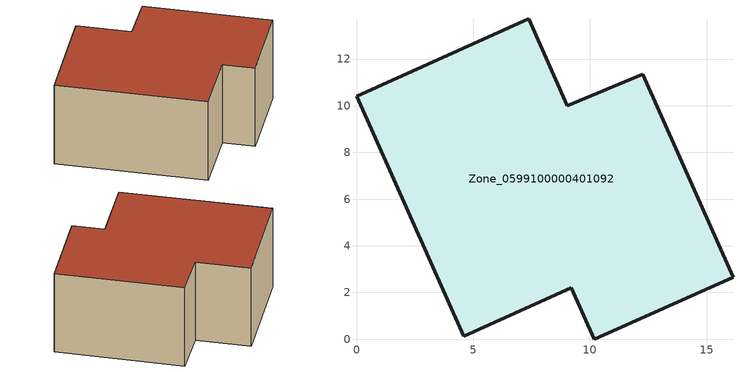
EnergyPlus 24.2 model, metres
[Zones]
Zone_0599100000401092
 floor ground (C_G): 4.59,0.13 0,10.4 7.39,13.72 9.04,10.01 12.26,11.36 16.14,2.66 10.18,0 9.2,2.19 z0
 wall outside (C_F): 0,10.4 4.59,0.13 9.2,2.19 10.18,0 16.14,2.66 12.26,11.36 9.04,10.01 7.39,13.72 0,10.4 z0:6.63
 roof outside (C_R): 10.18,0 16.14,2.66 12.26,11.36 9.04,10.01 7.39,13.72 0,10.4 4.59,0.13 9.2,2.19 z6.63
[BUILDING]
Pand.0599100000401092: North Axis=0; Terrain=City; Loads Convergence Tolerance Value=0.04; Temperature Convergence Tolerance Value=0.4; Solar Distribution=FullExterior; Maximum Number of Warmup Days=25; Minimum Number of Warmup Days=1
[Site:Location]
Rotterdam.The.Hague.AP_ZH_NLD Design_Conditions: Latitude=51.96; Longitude=4.45; Time Zone=1; Elevation=-4.5
[SITE:GROUNDTEMPERATURE:BUILDINGSURFACE]
18, 18, 18, 18, 18, 18, 18, 18, 18, 18, 18, 18
[MATERIAL] Thermal Absorptance=0.9; Solar Absorptance=0.7; Visible Absorptance=0.7
Name | Roughness | Thickness | Conductivity | Density | Specific Heat
G.D.1992-2005 | MediumSmooth | 0.15 | 0.06 | 540 | 1210
F.D.1992-2005 | Rough | 0.3 | 0.12 | 1920 | 840
R.D.1992-2005 | MediumRough | 0.2 | 0.08 | 1500 | 1000
[CONSTRUCTION]
C_G: G.D.1992-2005
C_F: F.D.1992-2005
C_R: R.D.1992-2005
[ZONE]
Zone_0599100000401092: Type=1; Multiplier=1; Ceiling Height=Autocalculate; Volume=Autocalculate; Floor Area=autocalculate; Part of Total Floor Area=Yes
[ZONEINFILTRATION:DESIGNFLOWRATE]
Infil_Zone_0599100000401092: Zone or ZoneList or Space or SpaceList=Zone_0599100000401092; Schedule=AlwaysOn; Design Flow Rate Calculation Method=Flow/Area; Flow Rate per Floor Area=0.0021; Constant Term Coefficient=1; Temperature Term Coefficient=0; Velocity Term Coefficient=0; Velocity Squared Term Coefficient=0
[HVACTEMPLATE:ZONE:IDEALLOADSAIRSYSTEM]
Zone_0599100000401092: Maximum Heating Supply Air Temperature=50; Minimum Cooling Supply Air Temperature=13; Maximum Heating Supply Air Humidity Ratio=0.0156; Minimum Cooling Supply Air Humidity Ratio=0.0077; Heating Limit=NoLimit; Cooling Limit=NoLimit; Dehumidification Control Type=ConstantSensibleHeatRatio; Cooling Sensible Heat Ratio=0.7; Dehumidification Setpoint=60; Humidification Control Type=None; Humidification Setpoint=30; Outdoor Air Method=None; Outdoor Air Flow Rate per Person=0.00944; Outdoor Air Flow Rate per Zone Floor Area=0; Outdoor Air Flow Rate per Zone=0; Demand Controlled Ventilation Type=None; Outdoor Air Economizer Type=NoEconomizer; Heat Recovery Type=None; Sensible Heat Recovery Effectiveness=0.7; Latent Heat Recovery Effectiveness=0.65
[ZONECONTROL:THERMOSTAT]
ThermostatControl_Zone_0599100000401092: Zone or ZoneList=Zone_0599100000401092; Control Type Schedule=DualSetpointControlType; Control 1=Thermostat_Zone_0599100000401092; Temperature Difference Between Cutout And Setpoint=0
[THERMOSTATSETPOINT:DUALSETPOINT]
Thermostat_Zone_0599100000401092: Heating Setpoint Temperature Schedule=HeatingSetpoint_Zone_0599100000401092; Cooling Setpoint Temperature Schedule=CoolingSetpoint_Zone_0599100000401092
[SCHEDULE:COMPACT]
HeatingSetpoint_Zone_0599100000401092: Through: 12/31, For: AllDays, Until: 24:00, 21
CoolingSetpoint_Zone_0599100000401092: Through: 12/31, For: AllDays, Until: 24:00, 24
DualSetpointControlType: Through: 12/31, For: AllDays, Until: 24:00, 4
AlwaysOn: Through: 12/31, For: AllDays, Until: 24:00, 1
